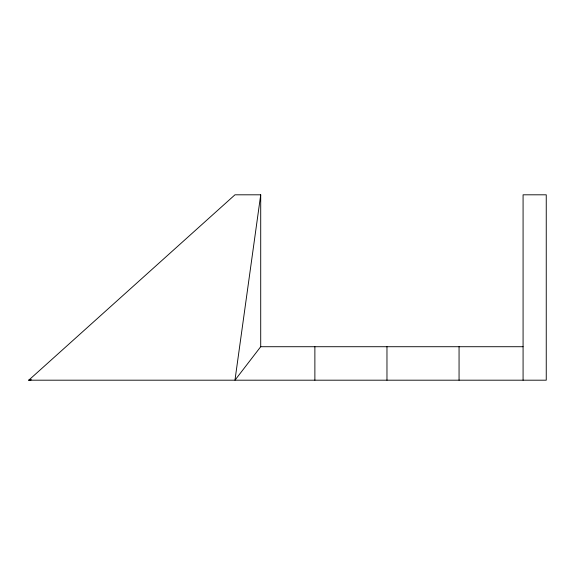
<?xml version="1.0" encoding="UTF-8"?>
<svg xmlns="http://www.w3.org/2000/svg" width="575" height="575" viewBox="0 0 575 575"><rect width="100%" height="100%" fill="white"/><g stroke="black" fill="none" stroke-linecap="round" stroke-linejoin="round"><path stroke-width="0.86" d="M260.712 194.81L234.967 380.19L260.712 346.718L260.712 194.81L234.967 194.81L28.75 380.19L546.25 380.19L546.25 194.81L523.077 194.81L523.077 380.19M30.504 379.816L28.75 380.19L31.402 379.759M260.712 346.718L523.077 346.718M459.058 346.718L459.058 380.19M386.968 346.718L386.968 380.19M314.877 346.718L314.877 380.19"/></g></svg>
